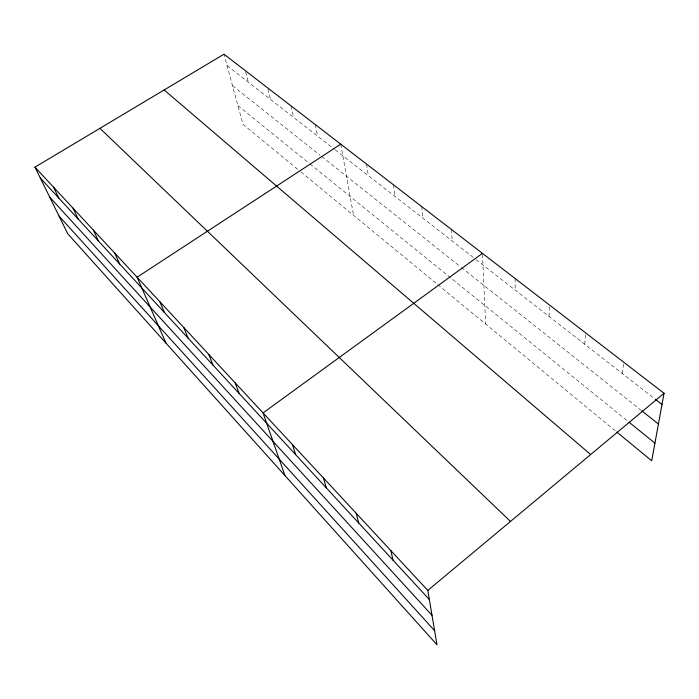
<?xml version="1.0" encoding="UTF-8"?>
<svg xmlns="http://www.w3.org/2000/svg" width="699" height="699" viewBox="0 0 699 699"><rect width="100%" height="100%" fill="white"/><g stroke="black" fill="none" stroke-linecap="round" stroke-linejoin="round"><path stroke-width="0.52" stroke-dasharray="3.5 2.62" d="M549.073 316.498L549.423 304.965M584.74 344.284L585.596 332.829M622.328 373.572L623.744 362.231M227.061 65.592L334.428 149.254M335.267 149.901L475.294 259.006M476.141 259.67L654.404 398.57M232.514 85.68L320.055 155.23M321.75 156.576L460.536 266.826M461.366 267.49L640.808 410.042M237.913 105.619L309.15 163.278M309.98 163.95L628.244 421.549M297.652 169.289L242.972 124.282L223.977 54.216M300.919 171.98L436.866 283.899M437.705 284.589L615.164 430.68M245.655 71.752L248.311 82.15M267.962 88.956L270.452 99.407M290.994 105.846L293.545 117.397M315.31 124.588L317.643 136.174M340.728 144.169L353.545 215.309M366.521 164.038L368.364 175.694M393.502 184.833L395.057 196.498M421.75 206.598L423 218.263M451.362 229.412L452.27 241.068M482.485 254.41L485.656 324.065M515.084 278.499L515.198 290.102"/><path stroke-width="1.05" d="M34.95 167.148L427.814 590.437L436.971 644.784L67.759 233.781L34.95 167.148L223.977 54.216L664.05 393.284L651.704 460.763L616.824 432.052M427.814 590.437L664.05 393.284M482.432 253.353L263.06 412.926L284.904 475.503M340.728 144.169L137.083 277.197L165.951 343.087M655.243 399.225L661.997 404.485M641.647 410.706L658.423 424.031M629.083 422.222L654.928 443.14M164.143 89.961L590.664 454.525M99.931 128.328L510.488 521.445M40.297 178.009L429.343 599.524M49.716 197.144L432.008 615.312M59.048 216.096L434.595 630.681M53.57 187.218L58.83 198.088M73.037 208.188L78.183 219.058M93.395 230.128L98.428 240.989M114.723 253.108L119.616 263.951M159.853 301.723L164.414 312.488M183.741 327.464L188.11 338.159M208.844 354.515L212.985 365.114M235.248 382.965L239.145 393.45M292.4 444.538L295.694 454.717M323.392 477.933L326.319 487.902M356.184 513.258L358.701 522.992M390.924 550.698L392.987 560.135"/></g></svg>
